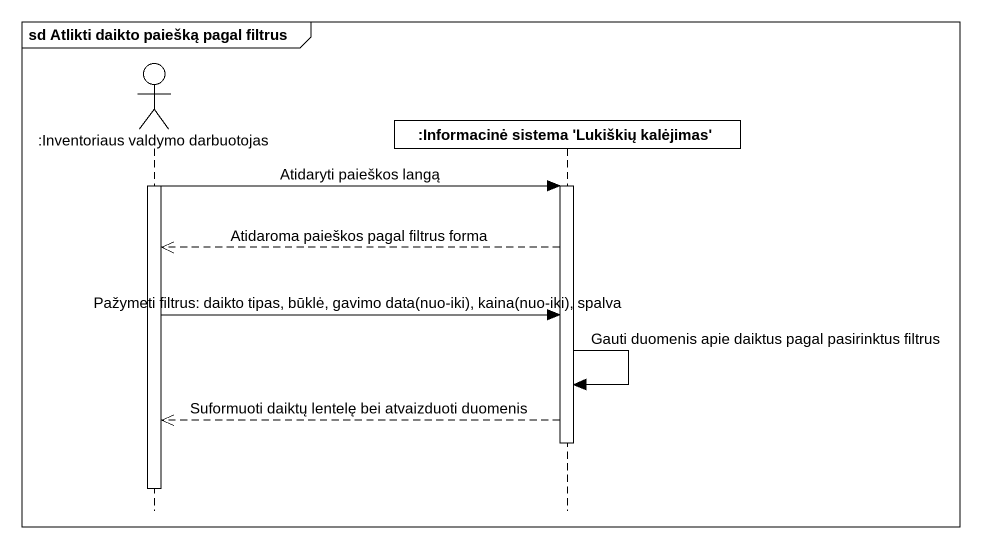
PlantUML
@startuml
mainframe sd Atlikti daikto paiešką pagal filtrus
hide footbox
actor ":Inventoriaus valdymo darbuotojas" as Inventoriaus_valdymo
participant ":Informacinė sistema 'Lukiškių kalėjimas'" as Informacinė_sistema

activate Inventoriaus_valdymo
Inventoriaus_valdymo -> Informacinė_sistema : Atidaryti paieškos langą
activate Informacinė_sistema
Informacinė_sistema -->> Inventoriaus_valdymo : Atidaroma paieškos pagal filtrus forma
Inventoriaus_valdymo -> Informacinė_sistema : Pažymeti filtrus: daikto tipas, būklė, gavimo data(nuo-iki), kaina(nuo-iki), spalva
Informacinė_sistema -> Informacinė_sistema : Gauti duomenis apie daiktus pagal pasirinktus filtrus
Informacinė_sistema -->> Inventoriaus_valdymo : Suformuoti daiktų lentelę bei atvaizduoti duomenis
deactivate Informacinė_sistema
deactivate Inventoriaus_valdymo
@enduml
